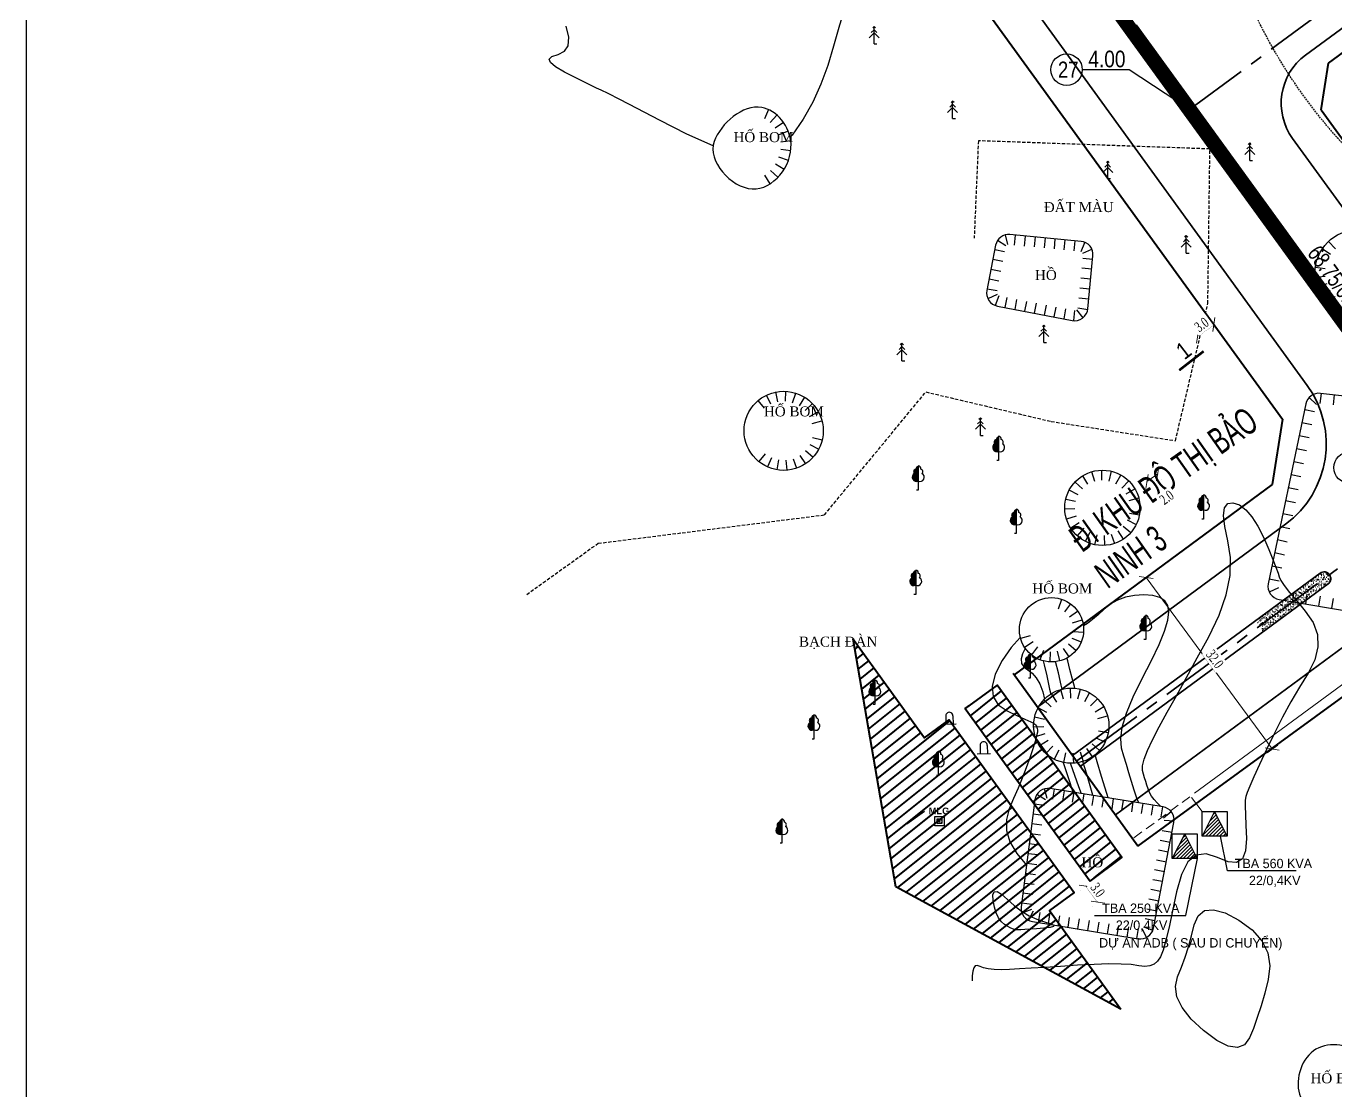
# Model space of a CAD drawing. Extents: x 22709 to 568895, y -41029 to 1932533.
# Drawn here: x 560517.6 to 560714.5, y 1930658.3 to 1930818.3 of the extents above; entities that cross this region are included whole.
import ezdxf

# ---------------------------------------------------------------- set-up
doc = ezdxf.new("R2010")
doc.units = ezdxf.units.MI
doc.header["$MEASUREMENT"] = 0
doc.header["$PDMODE"] = 1
for name, pattern in [('BORDER2', [0.875, 0.25, -0.125, 0.25, -0.125, 0, -0.125]), ('CENTER2', [1.125, 0.75, -0.125, 0.125, -0.125]), ('CONTINOUS', [0]), ('DASHED', [0.75, 0.5, -0.25]), ('DASHED2', [0.375, 0.25, -0.125])]:
    doc.linetypes.add(name, pattern=pattern)
doc.layers.get('0').update_dxf_attribs({"color": 8, "linetype": 'CONTINUOUS'})
doc.layers.get('DEFPOINTS').update_dxf_attribs({"color": 8, "linetype": 'CONTINUOUS'})
for name, color, linetype, lineweight in [('1-chieu dai', 8, 'CONTINUOUS', 40), ('10-TIM', 8, 'CENTER2', 35), ('170170170-MUI TEN', 8, 'CONTINOUS', 20), ('4-LE TRONG', 8, 'CONTINUOUS', 40), ('7-LE NGOAI', 8, 'CONTINUOUS', 35), ('7-TEXT', 8, 'CONTINUOUS', 0), ('84- CX DAI PHAN CACH', 8, 'CONTINUOUS', 50), ('D-S-DÂY ĐIỆN 1.5', 200, 'DASHED2', 40), ('Dogoc', 8, 'CONTINUOUS', 13), ('EC04', 8, 'CONTINUOUS', 53), ('EC22', 8, 'CONTINUOUS', 13)]:
    doc.layers.add(name, color=color, linetype=linetype, lineweight=lineweight)
for name, color, linetype in [('1-chieurong', 8, 'CONTINUOUS'), ('1-cotTK', 8, 'CONTINUOUS'), ('1-RANH GIOI QH DX', 8, 'BORDER2'), ('1-toado', 8, 'CONTINUOUS'), ('7- KHUNG TEN', 8, 'CONTINUOUS'), ('CHU', 8, 'CONTINUOUS'), ('chung. th', 8, 'CONTINUOUS'), ('DIA VAT', 8, 'CONTINOUS'), ('DIA VAT 500', 8, 'CONTINUOUS'), ('DIA VAT.MOI', 8, 'CONTINUOUS'), ('DM CON', 8, 'CONTINUOUS'), ('ho', 8, 'CONTINUOUS'), ('ho bom', 8, 'CONTINUOUS'), ('lang mo', 8, 'CONTINUOUS'), ('LE DUONG.QH', 8, 'CONTINUOUS'), ('MATCAT', 8, 'CONTINUOUS'), ('nha.th', 8, 'CONTINUOUS'), ('PHI LAO', 8, 'CONTINUOUS'), ('ranh gioi dat', 8, 'CONTINUOUS'), ('textd', 8, 'CONTINUOUS')]:
    doc.layers.add(name, color=color, linetype=linetype)
doc.styles.add('Atext', font='VHELVEB_0.TTF')
doc.styles.add('Do doc', font='VHARIALN.TTF', dxfattribs={"width": 0.9, "oblique": 0.6})
doc.styles.add('HELV', font='VHHELS.TTF')
doc.styles.add('K1', font='VHARIALN.TTF', dxfattribs={"height": 250})
doc.styles.add('L1', font='vntimeh.shx', dxfattribs={"width": 0.7})
doc.styles.add('nha', font='VHARIALB.TTF', dxfattribs={"height": 1})
doc.styles.add('O', font='VHAVAN.TTF')
doc.styles.get("Standard").update_dxf_attribs({"font": 'vntimeh.shx'})
doc.linetypes.add('EN04M', pattern='A,4.505489,-0.889973,2.289537,[1,CHEO22.shx,S=0.898128,R=0,X=0,Y=0.012726],2.215951,-0.947487,["0.4KV",Standard,S=2,R=359.997854,X=0,Y=-0.812412],-8.615751,2.099566,[1,CHEO22.shx,S=0.898128,R=0,X=0,Y=-0.055311],2.405923,-0.889973', length=24.85965)
doc.linetypes.add('EN22M', pattern='A,11.62018,-3.44714,5.8817,[1,CHEO22.shx,S=1.314667,R=179.926953,X=0,Y=-0.037745],6.161787,-1.831234,["22KV",Atext,S=2,R=359.924807,X=0,Y=-0.849311],-7.878595,5.8817,[1,CHEO22.shx,S=1.314667,R=179.926953,X=0,Y=0.001213],6.161787,-3.44714', length=52.311263)
doc.dimstyles.new('chieu rong', dxfattribs={"dimtxt": 1.5, "dimasz": 1.5, "dimexe": 1, "dimexo": 1, "dimgap": 0.3, "dimtad": 1, "dimdec": 1, "dimzin": 0, "dimdsep": 46, "dimtxsty": 'L1', "dimblk": 'OBLIQUE', "dimcen": 1, "dimclrd": 37, "dimclre": 37, "dimclrt": 7, "dimadec": 0, "dimazin": 0, "dimtfac": 1, "dimtdec": 1, "dimtofl": 0, "dimtmove": 2, "dimatfit": 3, "dimldrblk": 'ARCHTICK', "dimfxl": 1, "dimtfill": 1, "dimtolj": 1, "dimtzin": 0, "dimlwd": 5, "dimlwe": 5, "dimarcsym": 0})
pattern_1 = [(37.5, (561075.49294, 1927460.0977), (-0.018898007, 0.57804713), [0, -0.456, 0, -0.51, 0, -0.4875]), (7.5, (561075.49294, 1927460.0977), (0.53093301, 0.84664382), [0, -0.246, 0, -0.411, 0, -0.1575]), (327.5, (561075.12394, 1927460.0977), (0.93424256, 0.001697716), [0, -0.15, 0, -0.54, 0, -0.705]), (317.5, (561075.12394, 1927460.0977), (0.90183798, 0.26330267), [0, -0.075, 0, -0.354, 0, -0.405])]
pattern_2 = [(45, (0, 0), (-0.44194173824, 0.44194173824), [])]

# ---------------------------------------------------------------- blocks, each defined once
blk = doc.blocks.new('t')
at = {"layer": 'ho bom', "color": 250}
blk.add_line((0, 1.51), (0, 0), dxfattribs=at)
blk = doc.blocks.new('d')
at = {"layer": 'ho bom'}
blk.add_blockref('t', (0, -1.51), dxfattribs=at)
blk = doc.blocks.new('cayy')
at = {"layer": 'DIA VAT', "linetype": 'Continuous', "lineweight": -3}
blk.add_hatch(color=250, dxfattribs=at).paths.add_polyline_path([(542907.06, 1961323.63, 0.472975), (542906.68, 1961323.13, 0.636467), (542906.5, 1961322.48, 0.966173), (542907.06, 1961321.35)])
at = {"layer": 'DIA VAT', "color": 250, "linetype": 'Continuous', "lineweight": -3}
for p, q in [((542907.06, 1961323.63), (542907.06, 1961319.97)), ((542907.06, 1961319.97), (542906.8, 1961319.97))]:
    blk.add_line(p, q, dxfattribs=at)
for centre, radius, start, end in [((542906.74, 1961322.76), 0.371, 99.1932, 229.0948), ((542907.05, 1961323.22), 0.404, 346.7999, 88.0518), ((542907.38, 1961322.76), 0.371, 310.9052, 80.8068), ((542906.8, 1961321.92), 0.634, 118.4026, 294.46), ((542907.33, 1961321.92), 0.634, 245.54, 61.5974)]:
    blk.add_arc(centre, radius, start, end, dxfattribs=at)
blk = doc.blocks.new('PL')
at = {"layer": 'PHI LAO', "color": 250, "linetype": 'Continuous'}
blk.add_line((569625.73, 1929989.67), (569626.15, 1929989.67), dxfattribs=at)
for points in [[(569625.51, 1929992.08), (569625.73, 1929992.3)], [(569625.95, 1929992.08), (569625.73, 1929992.3)], [(569625.73, 1929989.67), (569625.73, 1929992.3)], [(569624.98, 1929990.58), (569625.73, 1929991.33)], [(569625.3, 1929991.39), (569625.73, 1929991.81)], [(569626.15, 1929991.39), (569625.73, 1929991.81)], [(569626.48, 1929990.58), (569625.73, 1929991.33)]]:
    blk.add_lwpolyline(points, dxfattribs=at)
blk = doc.blocks.new('MUI TEN')
at = {"layer": '170170170-MUI TEN', "lineweight": 40}
h = blk.add_hatch(dxfattribs=at)
h.set_pattern_fill('ANSI31', color=256, scale=5, style=0)
h.set_pattern_definition(pattern_2)
h.paths.add_polyline_path([(563143.471, 1934865.752), (563145.059, 1934867.194), (563150.826, 1934860.84), (563145.913, 1934877.861), (563129.201, 1934884.665), (563134.968, 1934878.312), (563133.379, 1934876.87)])
h = blk.add_hatch(dxfattribs=at)
h.set_pattern_fill('ANSI31', color=256, scale=5, style=0)
h.set_pattern_definition(pattern_2)
h.paths.add_polyline_path([(563130.291, 1934874.067), (563132.35, 1934875.936), (563142.442, 1934864.818), (563140.383, 1934862.949)])
at = {"layer": '4-LE TRONG'}
blk.add_line((563129.272, 1934873.121), (563139.353, 1934862.014), dxfattribs=at)
at = {"layer": '4-LE TRONG', "flags": 128}
for points in [[(563129.202, 1934884.664), (563145.915, 1934877.861), (563150.826, 1934860.841), (563145.062, 1934867.192), (563143.471, 1934865.75), (563133.372, 1934876.876), (563134.968, 1934878.313), (563129.202, 1934884.664)], [(563132.349, 1934875.954), (563130.302, 1934874.056), (563140.378, 1934862.944), (563142.45, 1934864.824), (563132.349, 1934875.954)]]:
    blk.add_lwpolyline(points, dxfattribs=at)
blk = doc.blocks.new('cvnfgj')
at = {"layer": '1-cotTK', "lineweight": -3}
h = blk.add_hatch(dxfattribs=at)
h.set_pattern_fill('ANSI31', scale=0.1, style=0)
h.set_pattern_definition([(45, (561075.492941, 1927460.097698), (-0.008838834765, 0.008838834765), [])])
edge = h.paths.add_edge_path()
edge.add_arc((568402.56, 1930175.79), 0.43, 0, 360)
at = {"layer": '1-cotTK', "color": 7, "lineweight": -3}
blk.add_circle((568402.56, 1930175.79, -28.47), 0.43, dxfattribs=at)
blk = doc.blocks.new('_Oblique')
at = {"color": 0, "linetype": 'ByBlock', "lineweight": -2}
blk.add_line((-0.5, -0.5), (0.5, 0.5), dxfattribs=at)
blk = doc.blocks.new('*D90')
at = {"layer": '1-chieurong', "color": 37, "lineweight": 5, "transparency": 16777216}
for p, q in [((568040.95, 1930722.41), (568042.52, 1930723.57)), ((568041.71, 1930722.98), (568060.69, 1930697.21)), ((568059.93, 1930696.65), (568061.5, 1930697.8))]:
    blk.add_line(p, q, dxfattribs=at)
at = {"layer": 'DEFPOINTS', "color": 0, "lineweight": -3, "transparency": 16777216}
for p in [(568040.14, 1930721.82), (568060.69, 1930697.21), (568059.12, 1930696.05)]:
    blk.add_point(p, dxfattribs=at)
at = {"layer": '1-chieurong', "color": 37, "lineweight": 5, "transparency": 16777216, "xscale": 1.5, "yscale": 1.5, "zscale": 1.5}
for p, rotation in [((568041.71, 1930722.98), 126.3755644986634), ((568060.69, 1930697.21), 306.3755644986634)]:
    blk.add_blockref('_Oblique', p, dxfattribs=dict(at, rotation=rotation))
at = {"layer": '1-chieurong', "color": 7, "lineweight": -3, "transparency": 16777216, "insert": (568052.05, 1930710.72), "char_height": 1.5, "attachment_point": 5, "rotation": 306.3756, "style": 'L1', "bg_fill": 3, "box_fill_scale": 1.25, "bg_fill_color": 9, "bg_fill_true_color": 13158600, "bg_fill_transparency": 0}
blk.add_mtext('\\A1;32.0', dxfattribs=at)
blk = doc.blocks.new('_ARCHTICK')
at = {"color": 0, "linetype": 'ByBlock', "const_width": 0.15}
blk.add_lwpolyline([(-0.5, -0.5), (0.5, 0.5)], dxfattribs=at)
blk = doc.blocks.new('*D93')
at = {"layer": '1-chieurong', "color": 37, "lineweight": 5, "transparency": 16777216}
for p, q in [((568041.84, 1930737.4), (568043.46, 1930738.58)), ((568044.04, 1930737.77), (568044.04, 1930737.77))]:
    blk.add_line(p, q, dxfattribs=at)
at = {"layer": 'DEFPOINTS', "color": 0, "lineweight": -3, "transparency": 16777216}
for p in [(568043.46, 1930738.58), (568043.46, 1930738.58), (568041.84, 1930737.4)]:
    blk.add_point(p, dxfattribs=at)
at = {"layer": '1-chieurong', "color": 7, "lineweight": -3, "transparency": 16777216, "insert": (568044.82, 1930735), "char_height": 1.5, "attachment_point": 5, "rotation": 35.9422, "style": 'L1', "bg_fill": 3, "box_fill_scale": 1.25, "bg_fill_color": 9, "bg_fill_true_color": 13158600, "bg_fill_transparency": 0}
blk.add_mtext('\\A1;2.0', dxfattribs=at)
at = {"layer": '1-chieurong', "color": 37, "lineweight": 5, "transparency": 16777216, "xscale": 1.5, "yscale": 1.5, "zscale": 1.5}
for p, rotation in [((568041.84, 1930737.4), 215.9421619883668), ((568043.46, 1930738.58), 35.94216198836682)]:
    blk.add_blockref('_Oblique', p, dxfattribs=dict(at, rotation=rotation))
blk = doc.blocks.new('*D94')
at = {"layer": '1-chieurong', "color": 37, "lineweight": 5, "transparency": 16777216}
for p, q in [((568031.9, 1930676), (568031.9, 1930676)), ((568032.71, 1930676.6), (568034.49, 1930674.18)), ((568033.68, 1930673.59), (568033.68, 1930673.59))]:
    blk.add_line(p, q, dxfattribs=at)
at = {"layer": '1-chieurong', "color": 37, "lineweight": 5, "transparency": 16777216, "xscale": 1.5, "yscale": 1.5, "zscale": 1.5}
for p, rotation in [((568032.71, 1930676.6), 126.3755644977338), ((568034.49, 1930674.18), 306.3755644977339)]:
    blk.add_blockref('_Oblique', p, dxfattribs=dict(at, rotation=rotation))
at = {"layer": '1-chieurong', "color": 7, "lineweight": -3, "transparency": 16777216, "insert": (568034.44, 1930676.01), "char_height": 1.5, "attachment_point": 5, "rotation": 306.3756, "style": 'L1', "bg_fill": 3, "box_fill_scale": 1.25, "bg_fill_color": 9, "bg_fill_true_color": 13158600, "bg_fill_transparency": 0}
blk.add_mtext('\\A1;3.0', dxfattribs=at)
at = {"layer": 'DEFPOINTS', "color": 0, "lineweight": -3, "transparency": 16777216}
for p in [(568032.71, 1930676.6), (568034.49, 1930674.18), (568034.49, 1930674.18)]:
    blk.add_point(p, dxfattribs=at)
blk = doc.blocks.new('*D109')
at = {"layer": '1-chieurong', "color": 37, "lineweight": 5, "transparency": 16777216}
blk.add_line((568049.47, 1930759.25), (568051.9, 1930761.01), dxfattribs=at)
at = {"layer": '1-chieurong', "color": 37, "lineweight": 5, "transparency": 16777216, "xscale": 1.5, "yscale": 1.5, "zscale": 1.5}
for p, rotation in [((568051.9, 1930761.01), 35.94216199097691), ((568049.47, 1930759.25), 215.9421619909769)]:
    blk.add_blockref('_Oblique', p, dxfattribs=dict(at, rotation=rotation))
at = {"layer": '1-chieurong', "color": 7, "lineweight": -3, "transparency": 16777216, "insert": (568050.07, 1930760.98), "char_height": 1.5, "attachment_point": 5, "rotation": 35.9422, "style": 'L1', "bg_fill": 3, "box_fill_scale": 1.25, "bg_fill_color": 9, "bg_fill_true_color": 13158600, "bg_fill_transparency": 0}
blk.add_mtext('\\A1;3.0', dxfattribs=at)
at = {"layer": 'DEFPOINTS', "color": 0, "lineweight": -3, "transparency": 16777216}
for p in [(568051.9, 1930761.01), (568051.9, 1930761.01), (568049.47, 1930759.25)]:
    blk.add_point(p, dxfattribs=at)
blk = doc.blocks.new('tba')
at = {"layer": 'textd', "linetype": 'Continuous'}
h = blk.add_hatch(dxfattribs=at)
h.set_pattern_fill('ANSI31', color=256, scale=3, style=0)
h.set_pattern_definition([(45, (0, 0), (-0.265165042945, 0.265165042945), [])])
h.paths.add_polyline_path([(565251.3, 1919575.77), (565249.42, 1919572.08), (565253.18, 1919572.08)])
at = {"layer": 'EC04', "linetype": 'EN04M', "lineweight": -3, "ltscale": 0.6}
for p, q in [((565251.3, 1919575.77), (565249.42, 1919572.08)), ((565253.18, 1919572.08), (565251.3, 1919575.77))]:
    blk.add_line(p, q, dxfattribs=at)
blk.add_lwpolyline([(565249.42, 1919575.77), (565253.18, 1919575.77), (565253.18, 1919572.08), (565249.42, 1919572.08)], close=True, dxfattribs=at)
blk = doc.blocks.new('tmb')
at = {"layer": '84- CX DAI PHAN CACH', "lineweight": -3}
h = blk.add_hatch(dxfattribs=at)
h.set_pattern_fill('AR-SAND', color=256, scale=0.3, style=0)
h.set_pattern_definition(pattern_1)
h.paths.add_polyline_path([(567973.405, 1930898.236), (567941.569, 1930942.147, 1), (567939.949, 1930940.973), (567971.785, 1930897.062), (568038.626, 1930804.867), (568074.257, 1930755.722, 1), (568075.876, 1930756.896), (568040.246, 1930806.041)])
h = blk.add_hatch(dxfattribs=at)
h.set_pattern_fill('AR-SAND', color=256, scale=0.3, style=0)
h.set_pattern_definition(pattern_1)
h.paths.add_polyline_path([(568069.071, 1930722.014, 1), (568067.884, 1930723.624), (568058.182, 1930716.477), (568059.355, 1930714.857)])
at = {"layer": '1-cotTK', "lineweight": -3, "ltscale": 15, "flags": 128}
blk.add_lwpolyline([(568048.239, 1930793.299), (568039.171, 1930799.305), (568032.129, 1930799.305)], dxfattribs=at)
at = {"layer": '1-RANH GIOI QH DX', "linetype": 'DASHED2', "ltscale": 30, "const_width": 2}
blk.add_lwpolyline([(568411.678, 1930949.543), (568385.601, 1930982.494), (568352.821, 1931025.773), (568320.86, 1931069.918), (568234.454, 1931189.276), (567924.026, 1930964.64), (568247.697, 1930518.199), (568559.192, 1930762.669), (568544.947, 1930780.727), (568483.932, 1930858.072), (568469.374, 1930876.529)], close=True, dxfattribs=at)
at = {"layer": '1-toado'}
for centre in [(568029.772, 1930799.305), (568072.293, 1930739.499)]:
    blk.add_circle(centre, 2.357, dxfattribs=at)
at = {"layer": '10-TIM', "ltscale": 15}
for p, q in [((568314.166, 1930989.183), (568048.239, 1930793.299)), ((567930.626, 1930955.536), (568276.416, 1930478.587))]:
    blk.add_line(p, q, dxfattribs=at)
at = {"layer": '10-TIM', "ltscale": 15, "flags": 128}
blk.add_lwpolyline([(568031.247, 1930695.391), (568423.17, 1930984.09)], dxfattribs=at)
at = {"layer": '4-LE TRONG'}
for p, q in [((567928.377, 1930931.38), (568062.217, 1930746.773)), ((568069.116, 1930800.294), (568199.549, 1930896.372)), ((568068.025, 1930793.28), (568069.116, 1930800.294)), ((568068.025, 1930793.28), (568089.157, 1930764.133)), ((568062.217, 1930746.773), (568060.69, 1930736.955)), ((568060.69, 1930736.955), (568021.864, 1930708.355)), ((568040.495, 1930682.613), (568079.473, 1930711.046))]:
    blk.add_line(p, q, dxfattribs=at)
at = {"layer": '7-LE NGOAI'}
for p, q in [((567931.473, 1930937.333), (568065.941, 1930751.86)), ((568062.693, 1930730.978), (568025.382, 1930703.494)), ((568067.884, 1930723.624), (568030.659, 1930696.203)), ((568069.071, 1930722.014), (568031.831, 1930694.583)), ((568074.25, 1930714.651), (568037.109, 1930687.292))]:
    blk.add_line(p, q, dxfattribs=at)
at = {"layer": '7-LE NGOAI', "ltscale": 0.5}
for p, q in [((567971.785, 1930897.062), (568038.626, 1930804.867)), ((568131.423, 1930849.916), (568065.69, 1930801.496)), ((568040.246, 1930806.041), (568075.876, 1930756.896)), ((568038.626, 1930804.867), (568074.257, 1930755.722))]:
    blk.add_line(p, q, dxfattribs=at)
at = {"layer": '7-LE NGOAI', "ltscale": 0.2}
blk.add_line((568063.741, 1930788.967), (568081.911, 1930763.905), dxfattribs=at)
for centre, radius, start, end in [((568071.027, 1930794.25), 9, 126.37556, 215.94216), ((568053.797, 1930743.055), 15, 306.37556, 35.94216)]:
    blk.add_arc(centre, radius, start, end, dxfattribs=at)
at = {"layer": '7-LE NGOAI'}
blk.add_arc((568068.477, 1930722.819), 1, 306.37556, 126.37556, dxfattribs=at)
at = {"layer": 'DIA VAT 500', "linetype": 'Continuous'}
for p, q in [((568009.948, 1930687.044), (568011.348, 1930687.044)), ((568009.948, 1930685.644), (568009.948, 1930687.044)), ((568011.348, 1930685.644), (568009.948, 1930685.644)), ((568010.322, 1930685.993), (568010.322, 1930686.693)), ((568010.322, 1930686.693), (568011.022, 1930686.693)), ((568011.022, 1930685.993), (568010.322, 1930685.993)), ((568011.022, 1930686.693), (568011.022, 1930685.993)), ((568011.348, 1930687.044), (568011.348, 1930685.644))]:
    blk.add_line(p, q, dxfattribs=at)
at = {"layer": 'DIA VAT 500', "linetype": 'ByBlock'}
for p, q in [((568010.322, 1930685.993), (568011.022, 1930686.693)), ((568010.322, 1930686.693), (568011.022, 1930685.993))]:
    blk.add_line(p, q, dxfattribs=at)
at = {"layer": 'DM CON'}
for points, elevation in [([(567976.627, 1930787.882), (567972.707, 1930789.589), (567968.598, 1930791.692), (567965.202, 1930793.466), (567962.618, 1930794.808), (567960.852, 1930795.71), (567959.828, 1930796.209), (567959.101, 1930796.546), (567958.222, 1930796.964), (567957.118, 1930797.503), (567955.785, 1930798.167), (567954.283, 1930798.938), (567952.963, 1930799.708), (567952.181, 1930800.365), (567951.995, 1930800.893), (567952.4, 1930801.295), (567953.321, 1930801.61), (567954.295, 1930802.071), (567954.861, 1930802.913), (567954.944, 1930804.175), (567954.553, 1930805.864)], 3), ([(567999.451, 1930837.735), (568000.018, 1930837.201), (568001.867, 1930834.682), (568002.939, 1930831.777), (568003.175, 1930828.492), (568002.574, 1930824.834), (568001.214, 1930820.848), (567999.544, 1930816.798), (567998.014, 1930812.947), (567996.702, 1930809.339), (567995.616, 1930805.98), (567994.726, 1930802.862), (567993.856, 1930799.927), (567992.826, 1930797.118), (567991.606, 1930794.427), (567990.185, 1930791.863), (567988.534, 1930789.486), (567988.197, 1930789.184)], 3), ([(568043.923, 1930688.568), (568043.409, 1930689.094), (568042.931, 1930689.611), (568042.537, 1930690.135), (568042.231, 1930690.676), (568042.007, 1930691.232), (568041.829, 1930691.79), (568041.66, 1930692.339), (568041.495, 1930692.878), (568041.336, 1930693.409), (568041.2, 1930693.957), (568041.197, 1930694.659), (568041.434, 1930695.651), (568041.929, 1930696.957), (568042.684, 1930698.58), (568043.691, 1930700.516), (568044.902, 1930702.737), (568046.266, 1930705.212), (568047.775, 1930707.937), (568049.419, 1930710.905), (568051.15, 1930714.086), (568052.693, 1930717.301), (568053.773, 1930720.372), (568054.343, 1930723.269), (568054.407, 1930725.982), (568054.026, 1930728.486), (568053.557, 1930730.639), (568053.363, 1930732.302), (568053.504, 1930733.449), (568053.985, 1930734.078), (568054.782, 1930734.2), (568055.738, 1930733.878), (568056.697, 1930733.174), (568057.631, 1930732.102), (568058.535, 1930730.671), (568059.397, 1930728.931), (568060.165, 1930727.172), (568060.783, 1930725.681), (568061.243, 1930724.508), (568061.549, 1930723.653), (568061.733, 1930723.076), (568061.985, 1930722.529), (568062.492, 1930721.767), (568063.286, 1930720.747), (568064.362, 1930719.464), (568065.657, 1930717.931), (568066.811, 1930716.228), (568067.462, 1930714.434), (568067.548, 1930712.562), (568067.067, 1930710.616), (568066.06, 1930708.593), (568064.782, 1930706.485), (568063.489, 1930704.279), (568062.225, 1930701.977), (568060.999, 1930699.585), (568059.826, 1930697.142), (568058.781, 1930694.877), (568057.94, 1930693.021), (568057.316, 1930691.61), (568056.908, 1930690.641), (568056.704, 1930690.054), (568056.632, 1930689.495), (568056.619, 1930688.61), (568056.651, 1930687.341), (568056.72, 1930685.689), (568056.795, 1930683.731), (568056.687, 1930681.915), (568056.21, 1930680.691), (568055.333, 1930680.133), (568054.058, 1930680.233), (568052.433, 1930680.885), (568050.735, 1930681.442), (568049.242, 1930681.26), (568048.002, 1930680.23), (568047.02, 1930678.35), (568046.282, 1930675.714), (568045.697, 1930672.89), (568045.176, 1930670.444), (568044.703, 1930668.475), (568044.273, 1930666.993), (568043.875, 1930665.982), (568043.442, 1930665.314), (568042.91, 1930664.863), (568042.266, 1930664.607), (568041.506, 1930664.538), (568040.611, 1930664.637), (568039.475, 1930664.79), (568037.99, 1930664.885), (568036.141, 1930664.901), (568033.933, 1930664.837), (568031.41, 1930664.7), (568028.847, 1930664.534), (568026.516, 1930664.38), (568024.462, 1930664.248), (568022.694, 1930664.139), (568021.204, 1930664.056), (568019.948, 1930664.02), (568018.881, 1930664.05), (568017.996, 1930664.148), (568017.289, 1930664.313), (568016.754, 1930664.522), (568016.351, 1930664.657), (568016.04, 1930664.596), (568015.813, 1930664.318), (568015.668, 1930663.82), (568015.597, 1930663.092), (568015.566, 1930662.355)], 3.5), ([(568040.623, 1930689.103), (568040.342, 1930689.796), (568039.934, 1930691.011), (568039.535, 1930692.309), (568039.142, 1930693.597), (568038.754, 1930694.862), (568038.375, 1930696.104), (568038.035, 1930697.352), (568037.898, 1930698.766), (568038.131, 1930700.507), (568038.76, 1930702.6), (568039.781, 1930705.042), (568041.142, 1930707.78), (568042.542, 1930710.503), (568043.676, 1930712.899), (568044.494, 1930714.914), (568044.985, 1930716.543), (568045.151, 1930717.795), (568044.999, 1930718.748), (568044.54, 1930719.475), (568043.775, 1930719.99), (568042.71, 1930720.295), (568041.376, 1930720.394), (568039.953, 1930720.299), (568038.621, 1930720.025), (568037.412, 1930719.574), (568036.33, 1930718.95), (568035.369, 1930718.175), (568034.495, 1930717.373), (568033.675, 1930716.667), (568032.903, 1930716.078), (568032.301, 1930715.692)], 3), ([(568022.814, 1930713.949), (568021.462, 1930712.474), (568020.101, 1930710.511), (568019.04, 1930708.436), (568018.561, 1930706.605), (568018.711, 1930705.075), (568019.487, 1930703.856), (568020.819, 1930702.937), (568022.298, 1930702.239), (568023.515, 1930701.685), (568024.4, 1930701.262), (568024.946, 1930700.966), (568025.175, 1930700.786), (568025.235, 1930700.665), (568025.272, 1930700.543), (568025.312, 1930700.41), (568025.357, 1930700.261), (568025.399, 1930700.078), (568025.387, 1930699.753), (568025.269, 1930699.177), (568025.036, 1930698.335), (568024.687, 1930697.224), (568024.228, 1930695.865), (568023.689, 1930694.366), (568023.102, 1930692.837), (568022.473, 1930691.298), (568021.808, 1930689.751), (568021.148, 1930688.192), (568020.718, 1930686.603), (568020.743, 1930684.962), (568021.262, 1930683.267), (568022.277, 1930681.521), (568023.756, 1930679.753)], 3), ([(568023.561, 1930712.33), (568023.145, 1930711.528), (568022.936, 1930710.731), (568023.001, 1930710.065), (568023.34, 1930709.53), (568023.925, 1930709.098), (568024.602, 1930708.614), (568025.217, 1930707.917), (568025.743, 1930706.982), (568026.179, 1930705.805), (568026.459, 1930704.701)], 2), ([(568031.014, 1930706.342), (568030.945, 1930706.585), (568030.599, 1930707.871), (568030.266, 1930709.168), (568029.937, 1930710.459), (568029.805, 1930710.881)], 2), ([(568026.233, 1930710.466), (568026.415, 1930709.842), (568026.795, 1930708.224), (568027.22, 1930706.189), (568027.384, 1930705.452)], 1.5), ([(568029.117, 1930706.204), (568028.973, 1930706.798), (568028.528, 1930708.652), (568028.103, 1930710.334)], 1.5), ([(568029.235, 1930695.188), (568029.508, 1930694.399), (568030.265, 1930692.163), (568030.693, 1930690.716)], 2), ([(568033.754, 1930690.219), (568033.737, 1930690.274), (568032.792, 1930693.431), (568032.222, 1930695.33)], 1.5), ([(568036.007, 1930689.853), (568035.802, 1930690.521), (568035.037, 1930693.066), (568034.379, 1930695.251), (568034.052, 1930696.33)], 2), ([(568030.344, 1930695.053), (568030.373, 1930694.963), (568031.563, 1930691.56), (568031.937, 1930690.514)], 1.5)]:
    blk.add_lwpolyline(points, dxfattribs=dict(at, elevation=elevation))
for points, elevation in [([(568018.694, 1930675.282), (568018.885, 1930675.744), (568019.315, 1930675.776), (568019.983, 1930675.377), (568020.875, 1930674.59), (568021.908, 1930673.66), (568022.998, 1930672.833), (568024.13, 1930672.151), (568025.296, 1930671.621), (568026.455, 1930671.236), (568027.382, 1930670.949), (568027.851, 1930670.713), (568027.825, 1930670.521), (568027.306, 1930670.37), (568026.343, 1930670.258), (568025.228, 1930670.175), (568024.256, 1930670.108), (568023.475, 1930670.057), (568022.891, 1930670.02), (568022.488, 1930670.003), (568022.161, 1930670.028), (568021.804, 1930670.119), (568021.4, 1930670.28), (568020.948, 1930670.512), (568020.455, 1930670.822), (568019.972, 1930671.247), (568019.55, 1930671.823), (568019.198, 1930672.556), (568018.921, 1930673.439), (568018.729, 1930674.431)], 4), ([(568059.565, 1930660.529), (568058.996, 1930658.606), (568058.428, 1930656.827), (568057.866, 1930655.202), (568057.284, 1930653.769), (568056.535, 1930652.737), (568055.474, 1930652.318), (568054.077, 1930652.545), (568052.35, 1930653.416), (568050.36, 1930654.878), (568048.492, 1930656.621), (568047.133, 1930658.334), (568046.348, 1930659.964), (568046.139, 1930661.504), (568046.463, 1930662.964), (568047.044, 1930664.412), (568047.608, 1930665.918), (568048.11, 1930667.491), (568048.548, 1930669.124), (568048.954, 1930670.768), (568049.53, 1930672.127), (568050.478, 1930672.906), (568051.831, 1930673.054), (568053.582, 1930672.571), (568055.66, 1930671.489), (568057.647, 1930670.016), (568059.123, 1930668.362), (568060.019, 1930666.562), (568060.328, 1930664.626), (568060.093, 1930662.575)], 3)]:
    blk.add_lwpolyline(points, close=True, dxfattribs=dict(at, elevation=elevation))
at = {"layer": 'EC22', "linetype": 'DASHED2', "ltscale": 6, "flags": 128}
blk.add_lwpolyline([(568039.893, 1930683.857), (568048.296, 1930690.032)], dxfattribs=at)
at = {"layer": 'EC22', "linetype": 'EN22M', "ltscale": 0.6, "flags": 128}
blk.add_lwpolyline([(568050.133, 1930687.787), (568048.542, 1930689.936)], dxfattribs=at)
at = {"layer": 'ho', "flags": 128}
for points in [[(568032.972, 1930763.383), (568033.736, 1930771.321, 0.4143586), (568031.936, 1930773.504), (568021.257, 1930774.527, 0.3864914), (568019.103, 1930772.916), (568017.789, 1930766.126, 0.4142136), (568019.373, 1930763.783), (568030.601, 1930761.611, 0.442342)], [(568061.713, 1930719.669), (568085.48, 1930715.69, 0.3643205), (568087.696, 1930716.998), (568097.526, 1930744.861, 0.4824577), (568095.863, 1930747.514), (568067.924, 1930750.653, 0.386812), (568065.743, 1930749.076), (568060.086, 1930722.051, 0.4261209)], [(568045.911, 1930686.156, 0.4233269), (568044.268, 1930688.512), (568027.31, 1930691.265, 0.4242213), (568025.006, 1930689.544), (568022.958, 1930673.495, 0.4042706), (568024.621, 1930671.268), (568040.541, 1930668.683, 0.4051641), (568042.824, 1930670.276)]]:
    blk.add_lwpolyline(points, format="xyb", close=True, dxfattribs=at)
at = {"layer": 'ho bom'}
for centre, radius in [((568073.571, 1930768.775), 6.462), ((567987.237, 1930745.028), 5.948), ((568035.154, 1930733.447), 5.66), ((568027.501, 1930715.13), 4.833), ((568030.47, 1930700.71), 5.658)]:
    blk.add_circle(centre, radius, dxfattribs=at)
for points, knots in [([(567976.78, 1930788.493), (567977.789, 1930791.249), (567983.712, 1930796.361), (567990.753, 1930787.628), (567982.755, 1930777.571), (567975.735, 1930785.637), (567976.78, 1930788.493)], [0, 0, 0, 0, 8.805792, 15.8428907, 24.7663835, 33.8903575, 33.8903575, 33.8903575, 33.8903575]), ([(568064.916, 1930644.903), (568064.047, 1930647.141), (568065.663, 1930653.521), (568075.05, 1930652.731), (568077.69, 1930641.427), (568066.147, 1930641.731), (568064.916, 1930644.903)], [0, 0, 0, 0, 7.2008716, 14.2177177, 21.2712218, 31.4802284, 31.4802284, 31.4802284, 31.4802284])]:
    blk.add_open_spline(points, degree=3, knots=knots, dxfattribs=at)
at = {"layer": 'LE DUONG.QH'}
blk.add_line((568005.775, 1930685.947), (568008.399, 1930687.88), dxfattribs=at)
at = {"layer": 'MATCAT', "const_width": 0.38}
blk.add_lwpolyline([(568046.696, 1930754.125), (568050.365, 1930756.978)], dxfattribs=at)
at = {"layer": 'nha.th', "linetype": 'Continuous'}
for p, q in [((568011.598, 1930702.177), (568011.616, 1930700.946)), ((568012.678, 1930702.193), (568012.696, 1930700.962)), ((568011.154, 1930700.939), (568013.159, 1930700.968)), ((568016.767, 1930697.735), (568016.785, 1930696.504)), ((568017.847, 1930697.751), (568017.864, 1930696.519)), ((568016.323, 1930696.497), (568018.328, 1930696.526))]:
    blk.add_line(p, q, dxfattribs=at)
for centre in [(568012.138, 1930702.185), (568017.307, 1930697.743)]:
    blk.add_ellipse(centre, major_axis=(0.54, 0.008), ratio=0.999995, start_param=-0.0000131, end_param=3.1415796, dxfattribs=at)
at = {"layer": 'ranh gioi dat', "linetype": 'DASHED'}
blk.add_lwpolyline([(567948.617, 1930720.437), (567959.354, 1930728.117), (567993.368, 1930732.387), (568008.613, 1930750.867), (568027.467, 1930746.435), (568046.134, 1930743.536), (568050.999, 1930764.141), (568051.314, 1930787.384), (568016.505, 1930788.617), (568015.875, 1930774.002)], dxfattribs=at)
at = {"layer": 'textd', "linetype": 'Continuous', "flags": 128}
blk.add_lwpolyline([(568064.285, 1930678.884), (568053.964, 1930678.884), (568052.885, 1930684.097)], dxfattribs=at)
for p in [(-1624.883, 813.496), (-1613.091, 802.29), (-1568.438, 795.996), (-1589.759, 793.268), (-1577.966, 782.062), (-1599.386, 768.607), (-1620.707, 765.879), (-1608.915, 754.673)]:
    blk.add_blockref('PL', p)
at = {"layer": '1-cotTK', "lineweight": -3}
blk.add_blockref('cvnfgj', (-354.304, 617.493, 28.474), dxfattribs=at)
at = {"layer": '170170170-MUI TEN', "ltscale": 20, "xscale": 2.133408217988363, "yscale": 2.133408217988363, "zscale": 2.133408217988363, "rotation": 173.6683942706394}
blk.add_blockref('MUI TEN', (2217329.641, 5900886.118), dxfattribs=at)
at = {"layer": 'DIA VAT'}
for p in [(25112.493, -30579.423), (25100.401, -30583.86), (25143.292, -30588.202), (25115.138, -30590.373), (25100.023, -30599.529), (25134.601, -30606.326), (25117.219, -30612.109), (25093.884, -30616.074), (25084.72, -30621.266), (25103.426, -30626.741), (25079.902, -30636.935)]:
    blk.add_blockref('cayy', p, dxfattribs=at)
at = {"layer": 'Dogoc'}
for p in [(2800.71, 11112.015), (2800.71, 11112.015), (2796.239, 11108.671)]:
    blk.add_blockref('tba', p, dxfattribs=at)
at = {"layer": 'ho'}
for p, rotation in [((568020.607, 1930774.482), 193.2694099698341), ((568022.099, 1930774.446), 174.5284842717562), ((568023.592, 1930774.303), 174.5284842717562), ((568025.085, 1930774.16), 174.5284842717562), ((568026.579, 1930774.017), 174.5284842717562), ((568028.072, 1930773.874), 174.5284842717562), ((568018.969, 1930772.225), 259.0528292509401), ((568019.404, 1930773.647), 236.241244603499), ((568029.565, 1930773.731), 174.5284842717562), ((568031.058, 1930773.588), 174.5284842717562), ((568032.532, 1930773.352), 156.8283175175429), ((568033.575, 1930772.322), 113.8564828838426), ((568068.195, 1930772.361), 236.3013330909397), ((568069.164, 1930773.501), 223.0012119008543), ((568018.684, 1930770.752), 259.0528292509401), ((568033.691, 1930770.848), 84.50010896819035), ((568067.514, 1930771.028), 249.6014542810251), ((568018.399, 1930769.279), 259.0528292509401), ((568033.403, 1930767.862), 84.50010896819035), ((568033.547, 1930769.355), 84.50010896819035), ((568067.147, 1930768.077), 276.201696661196), ((568067.158, 1930769.574), 262.9015754711105), ((568017.83, 1930766.334), 259.0528292509401), ((568018.115, 1930767.807), 259.0528292509401), ((568033.259, 1930766.369), 84.50010896819035), ((568067.48, 1930766.618), 289.5018178512814), ((568068.139, 1930765.275), 302.8019390413668), ((568017.955, 1930764.871), 295.9560482728919), ((568019.034, 1930763.88), 338.9278829096947), ((568020.499, 1930763.565), 349.0528292522117), ((568021.972, 1930763.28), 349.0528292522117), ((568023.444, 1930762.995), 349.0528292522117), ((568024.917, 1930762.71), 349.0528292522117), ((568033.116, 1930764.876), 84.50010896819035), ((568069.09, 1930764.119), 316.1020602314522), ((568026.39, 1930762.425), 349.0528292522117), ((568027.862, 1930762.14), 349.0528292522117), ((568029.335, 1930761.856), 349.0528292522117), ((568030.81, 1930761.582), 355.0823371143627), ((568032.214, 1930761.999), 38.05417174726883), ((568032.957, 1930763.262), 81.02600638017503), ((568068.073, 1930750.637), 173.5886842324254), ((568070.061, 1930750.413), 173.5886842324254), ((568066.248, 1930750.041), 226.5654056482705), ((568065.559, 1930748.198), 258.1769528714154), ((568065.149, 1930746.241), 258.1769528714154), ((568064.739, 1930744.283), 258.1769528714154), ((568064.33, 1930742.325), 258.1769528714154), ((568063.51, 1930738.41), 258.1769528714154), ((568063.92, 1930740.368), 258.1769528714154), ((568063.1, 1930736.453), 258.1769528714154), ((568062.691, 1930734.495), 258.1769528714154), ((568062.281, 1930732.538), 258.1769528714154), ((568061.871, 1930730.58), 258.1769528714154), ((568061.461, 1930728.622), 258.1769528714154), ((568061.051, 1930726.665), 258.1769528714154), ((568060.642, 1930724.707), 258.1769528714154), ((568060.232, 1930722.75), 258.1769528714154), ((568060.231, 1930720.795), 295.0345068823986), ((568063.686, 1930719.339), 350.4964305720505), ((568065.658, 1930719.009), 350.4964305720505), ((568067.631, 1930718.678), 350.4964305720505), ((568069.603, 1930718.348), 350.4964305720505), ((568026.471, 1930691.222), 195.0344929510267), ((568027.955, 1930691.16), 170.7778355625113), ((568025.293, 1930690.35), 238.0063275844661), ((568029.435, 1930690.92), 170.7778355625113), ((568030.916, 1930690.679), 170.7778355625113), ((568032.397, 1930690.439), 170.7778355625113), ((568033.877, 1930690.199), 170.7778355625113), ((568035.358, 1930689.958), 170.7778355625113), ((568036.839, 1930689.718), 170.7778355625113), ((568038.319, 1930689.477), 170.7778355625113), ((568039.8, 1930689.237), 170.7778355625113), ((568024.735, 1930687.424), 262.7285968105166), ((568024.925, 1930688.912), 262.7285968105166), ((568041.28, 1930688.997), 170.7778355625113), ((568042.761, 1930688.756), 170.7778355625113), ((568044.242, 1930688.516), 170.7778355625113), ((568045.511, 1930687.785), 128.5789905681069), ((568024.545, 1930685.936), 262.7285968105166), ((568045.942, 1930686.384), 85.60715593465696), ((568024.355, 1930684.448), 262.7285968105166), ((568045.339, 1930683.211), 79.00084394148023), ((568045.625, 1930684.683), 79.00084394148023), ((568023.976, 1930681.472), 262.7285968105166), ((568024.166, 1930682.96), 262.7285968105166), ((568045.052, 1930681.738), 79.00084394148023), ((568023.786, 1930679.984), 262.7285968105166), ((568044.766, 1930680.266), 79.00084394148023), ((568023.596, 1930678.496), 262.7285968105166), ((568044.194, 1930677.321), 79.00084394148023), ((568044.48, 1930678.794), 79.00084394148023), ((568023.216, 1930675.521), 262.7285968105166), ((568023.406, 1930677.009), 262.7285968105166), ((568043.908, 1930675.849), 79.00084394148023), ((568023.026, 1930674.033), 262.7285968105166), ((568043.621, 1930674.376), 79.00084394148023), ((568023.065, 1930672.552), 290.1830844302939), ((568024.039, 1930671.458), 333.1549190624365), ((568025.495, 1930671.126), 350.7767425695707), ((568026.975, 1930670.886), 350.7767425695707), ((568028.456, 1930670.645), 350.7767425695707), ((568029.936, 1930670.405), 350.7767425695707), ((568031.417, 1930670.165), 350.7767425695707), ((568043.049, 1930671.431), 79.00084394148023), ((568043.335, 1930672.904), 79.00084394148023), ((568032.898, 1930669.924), 350.7767425695707), ((568034.378, 1930669.684), 350.7767425695707), ((568035.859, 1930669.443), 350.7767425695707), ((568037.339, 1930669.203), 350.7767425695707), ((568038.82, 1930668.962), 350.7767425695707), ((568040.301, 1930668.722), 350.7767425695707), ((568041.762, 1930668.872), 26.78716331391943), ((568042.738, 1930669.965), 69.7589979467464)]:
    blk.add_blockref('t', p, dxfattribs=dict(at, rotation=rotation))
at = {"layer": 'lang mo'}
for name, p, rotation in [('d', (567984.969, 1930793.309), 335.5925709634211), ('d', (567986.22, 1930792.492), 318.7744711958304), ('d', (567987.215, 1930791.374), 304.8262616031166), ('d', (567987.923, 1930790.055), 291.6131979937864), ('d', (567988.303, 1930788.608), 277.5414928376923), ('d', (567987.946, 1930785.658), 249.9426678248484), ('d', (567988.303, 1930787.112), 262.7513461888035), ('d', (567986.377, 1930783.126), 226.3399880989803), ('d', (567987.291, 1930784.312), 238.24880975742), ('d', (567985.226, 1930782.169), 212.7020967252415), ('t', (567984.667, 1930750.392), 205.6011126199345), ('t', (567986.086, 1930750.863), 191.1509735424426), ('t', (567987.579, 1930750.966), 176.7008344649508), ('t', (567989.05, 1930750.692), 162.250695387459), ('t', (567983.41, 1930749.581), 220.0512516974262), ('t', (567990.406, 1930750.061), 147.8005563099672), ('t', (567991.562, 1930749.111), 133.3504172324754), ('t', (567992.444, 1930747.902), 118.9002781549836), ('t', (567992.996, 1930746.512), 104.4501390774918), ('t', (567992.505, 1930742.268), 62.35319878231127), ('t', (567993.027, 1930743.67), 76.80333785980305), ('t', (567983.51, 1930740.393), 321.2022252398688), ('t', (567984.785, 1930739.609), 335.6523643173606), ('t', (567986.214, 1930739.169), 350.1025033948524), ('t', (567987.709, 1930739.099), 4.55264247234413), ('t', (567989.173, 1930739.405), 19.00278154983591), ('t', (567990.515, 1930740.066), 33.4529206273277), ('t', (567991.65, 1930741.041), 47.90305970481948), ('t', (568033.567, 1930738.881), 196.2836812870556), ('t', (568035.045, 1930739.107), 181.1002982460477), ('t', (568036.531, 1930738.938), 165.9169152050397), ('t', (568031.038, 1930737.333), 226.6504473690715), ('t', (568032.199, 1930738.275), 211.4670643280636), ('t', (568037.921, 1930738.385), 150.7335321640318), ('t', (568039.118, 1930737.488), 135.5501491230238), ('t', (568029.638, 1930734.719), 257.0172134510874), ('t', (568030.164, 1930736.119), 241.8338304100795), ('t', (568040.038, 1930736.309), 120.3667660820159), ('t', (568040.617, 1930734.93), 105.1833830410079), ('t', (568029.498, 1930733.23), 272.2005964920954), ('t', (568040.715, 1930732.389), 79.21780994318262), ('t', (568029.752, 1930731.756), 287.3839795331033), ('t', (568030.384, 1930730.401), 302.5673625741112), ('t', (568039.416, 1930729.723), 48.85104386116675), ('t', (568040.243, 1930730.969), 64.03442690217473), ('t', (568031.348, 1930729.258), 317.7507456151192), ('t', (568032.579, 1930728.407), 332.9341286561271), ('t', (568033.989, 1930727.908), 348.1175116971351), ('t', (568035.48, 1930727.796), 3.300894738142972), ('t', (568036.949, 1930728.079), 18.48427777915095), ('t', (568038.292, 1930728.737), 33.66766082015885), ('t', (568029.064, 1930719.703), 161.1318643744789), ('t', (568030.386, 1930719.007), 143.3488982808592), ('t', (568031.432, 1930717.941), 125.5659321872395), ('t', (568032.103, 1930716.606), 107.7829660936197), ('t', (568032.32, 1930714.764), 85.65932187239483), ('t', (568022.846, 1930713.829), 285.6126270298172), ('t', (568023.466, 1930712.469), 303.3955931234369), ('t', (568031.208, 1930712.029), 50.0933896851553), ('t', (568031.978, 1930713.309), 67.87635577877506), ('t', (568024.471, 1930711.364), 321.1785592170566), ('t', (568025.766, 1930710.619), 338.9615253106764), ('t', (568027.227, 1930710.304), 356.7444914042961), ('t', (568028.713, 1930710.451), 14.52745749791583), ('t', (568030.084, 1930711.045), 32.31042359153561), ('t', (568027.513, 1930705.534), 211.5130157786725), ('t', (568028.88, 1930706.14), 196.3238888063384), ('t', (568030.358, 1930706.367), 181.1347618340043), ('t', (568031.844, 1930706.199), 165.9456348616702), ('t', (568033.235, 1930705.647), 150.7565078893362), ('t', (568025.479, 1930703.376), 241.8912697233405), ('t', (568026.352, 1930704.59), 226.7021427510065), ('t', (568034.432, 1930704.75), 135.5673809170021), ('t', (568035.352, 1930703.571), 120.3782539446681), ('t', (568024.955, 1930701.975), 257.0803966956747), ('t', (568035.931, 1930702.192), 105.189126972334), ('t', (568024.817, 1930700.486), 272.2695236680087), ('t', (568025.073, 1930699.012), 287.4586506403428), ('t', (568036.031, 1930699.664), 79.34992036368335), ('t', (568025.706, 1930697.657), 302.6477776126768), ('t', (568026.672, 1930696.516), 317.8369045850109), ('t', (568033.617, 1930696.007), 33.78253944668121), ('t', (568034.739, 1930696.996), 48.97166641901528), ('t', (568035.563, 1930698.244), 64.16079339134934), ('t', (568027.904, 1930695.667), 333.026031557345), ('t', (568029.315, 1930695.171), 348.215158529679), ('t', (568030.806, 1930695.062), 3.404285502013069), ('t', (568032.274, 1930695.347), 18.59341247434714)]:
    blk.add_blockref(name, p, dxfattribs=dict(at, rotation=rotation))
at = {"layer": '1-chieu dai', "lineweight": -3, "insert": (568070.84, 1930766.916), "char_height": 2.5, "attachment_point": 5, "rotation": 305.94847, "style": 'Do doc'}
blk.add_mtext('\\A1;68.75/0.004', dxfattribs=at)
at = {"layer": '1-cotTK', "style": 'K1'}
blk.add_text('4.00', height=2.5008, dxfattribs=at).set_placement((568033.043, 1930799.661, 28.474))
at = {"layer": '1-toado', "style": 'K1'}
blk.add_text('27', height=2.4307, dxfattribs=at).set_placement((568028.465, 1930798.085, 27.677))
at = {"layer": '7-TEXT', "insert": (568029.764, 1930729.911), "char_height": 4, "width": 35.35075, "attachment_point": 1, "rotation": 35.1839, "style": 'HELV'}
blk.add_mtext('{\\W0.65;§I khu §¤ THÞ B¶O NINH 3}', dxfattribs=at)
at = {"layer": 'CHU', "linetype": 'Continuous', "style": 'nha'}
blk.add_text('mlg', height=1, dxfattribs=at).set_placement((568009.038, 1930687.4))
at = {"layer": 'chung. th'}
for s, p in [('®Êt mµu', (568026.345, 1930777.906)), ('b¹ch ®µn', (567989.547, 1930712.592))]:
    blk.add_text(s, height=1.5, dxfattribs=at).set_placement(p)
at = {"layer": 'DIA VAT.MOI'}
for s, p in [('hè bom', (567979.695, 1930788.416)), ('hå', (568025.02, 1930767.691)), ('hè bom', (567984.27, 1930747.192)), ('hè bom', (568024.625, 1930720.582)), ('hå', (568032.003, 1930679.425)), ('hè bom', (568066.437, 1930646.963))]:
    blk.add_text(s, height=1.5, dxfattribs=at).set_placement(p)
at = {"layer": 'MATCAT', "style": 'K1'}
blk.add_text('1', height=2.56, rotation=37.52903, dxfattribs=at).set_placement((568047.488, 1930755.599))
at = {"layer": 'textd', "linetype": 'Continuous', "style": 'O'}
for s, height, p in [('TBA 560 kva ', 1.40798, (568055.054, 1930679.293, 17.703)), ('22/0,4kv  ', 1.408, (568057.184, 1930676.743, 17.703)), ('22/0,4kv  ', 1.408, (568037.166, 1930670.022, 17.703)), ('dù ¸n ADB ( sau di chuyÓn)', 1.40798, (568034.658, 1930667.368, 17.703))]:
    blk.add_text(s, height=height, dxfattribs=at).set_placement(p)
at = {"layer": '1-chieurong', "lineweight": -3}
for p1, p2, distance, picture, middle in [((568049.468, 1930759.247), (568051.897, 1930761.008), 0, '*D109', (568050.067, 1930760.977)), ((568041.836, 1930737.404), (568043.456, 1930738.578), 0, '*D93', (568044.818, 1930734.996)), ((568040.142, 1930721.819), (568059.12, 1930696.054), 1.951, '*D90', (568052.047, 1930710.716)), ((568032.707, 1930676.598), (568034.486, 1930674.182), 0, '*D94', (568034.442, 1930676.013))]:
    dim = blk.add_aligned_dim(p1=p1, p2=p2, distance=distance, dimstyle='chieu rong', dxfattribs=at)
    dim.commit()
    dim.dimension.update_dxf_attribs({"geometry": picture, "text_midpoint": middle})
at = {"layer": 'EC22', "linetype": 'EN22M', "ltscale": 0.6, "flags": 128}
blk.add_lwpolyline([(568049.007, 1930690.554), (568243.497, 1930833.483), (568250.084, 1930837.934), (568353.041, 1930697.921)], dxfattribs=at)
at = {"layer": 'textd', "linetype": 'Continuous', "flags": 128}
blk.add_lwpolyline([(568033.946, 1930672.163), (568047.711, 1930672.163), (568049.423, 1930680.754)], dxfattribs=at)
at = {"layer": 'textd', "linetype": 'Continuous', "style": 'O'}
blk.add_text('TBA 250 kva ', height=1.40798, dxfattribs=at).set_placement((568035.123, 1930672.572, 17.703))

msp = doc.modelspace()

# ---------------------------------------------------------------- linework, layer by layer
at = {"layer": '7- KHUNG TEN', "color": 6, "lineweight": -3}
msp.add_lwpolyline([(560517.62, 1931373.84), (560517.62, 1930184.84), (561358.62, 1930184.84), (561358.62, 1931373.84)], close=True, dxfattribs=at)

# ---------------------------------------------------------------- next in the draw order: block references
at = {"layer": 'D-S-DÂY ĐIỆN 1.5', "lineweight": -3}
msp.add_blockref('tmb', (-7355.76, 12.5), dxfattribs=at)

# ---------------------------------------------------------------- next in the draw order: linework, layer by layer
msp.add_circle((560773.71, 1930854.1), 79, dxfattribs=at)

doc.saveas('drawing.dxf')
